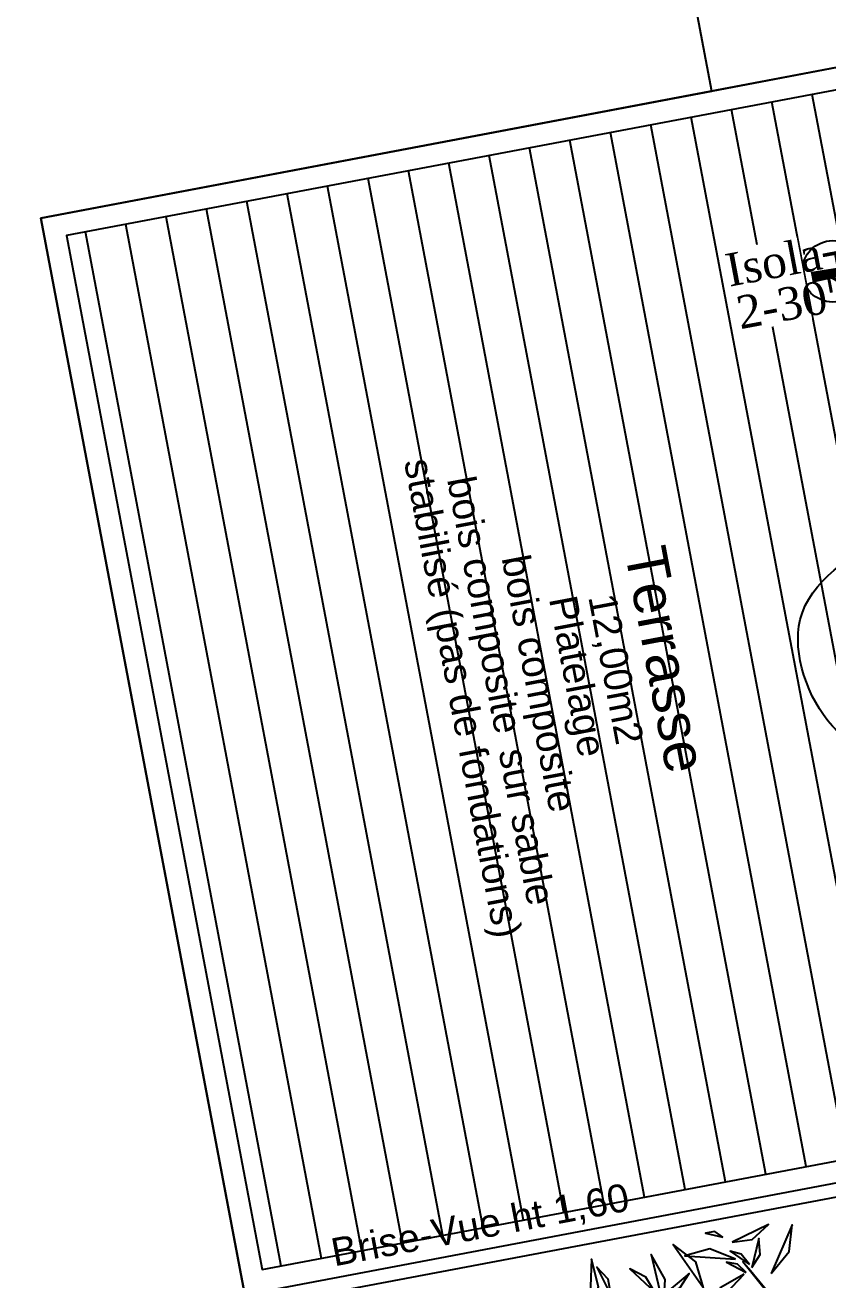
# Model space of a CAD drawing. Header units: centimetres. Extents: x 197412 to 267601, y -375791 to -305433.
# Drawn here: x 205833 to 208763, y -339044 to -334464 of the extents above; entities that cross this region are included whole.
import ezdxf

# ---------------------------------------------------------------- set-up
doc = ezdxf.new("R2010")
doc.units = ezdxf.units.CM
doc.layers.add('3-BAT C-Niveau 0', color=250, linetype='Continuous')
doc.layers.add('prlm-VMC', color=62, linetype='Continuous')
doc.layers.add('prlm-ELEC-CFO', color=1, linetype='Continuous', lineweight=25)
doc.styles.add('Helvetica', font='arial.ttf')
doc.styles.add('prlm-vmc', font='pala.ttf', dxfattribs={"height": 14})

# ---------------------------------------------------------------- blocks, each defined once
blk = doc.blocks.new('Groupe-257-1')
at = {"linetype": 'Continuous', "flags": 128}
blk.add_lwpolyline([(12630.86, -46731.82), (12624.49, -46727.66), (12614.21, -46725.66), (12578.11, -46736.88), (12577.9, -46736.7), (12597.35, -46730.66), (12597.63, -46728.95), (12591.94, -46721.14), (12597.8, -46729.05), (12597.64, -46730.55), (12614.16, -46725.12), (12624.56, -46726.79), (12626.78, -46728.17), (12612.34, -46711.47), (12588.4, -46707.58), (12612.34, -46711.28), (12601.15, -46697.26), (12603.25, -46699.67), (12612.98, -46711.48), (12629.26, -46729.09), (12628.75, -46729.28), (12626.78, -46728.17), (12631.09, -46730.76)], close=True, dxfattribs=at)
at = {"linetype": 'Continuous'}
for points in [[(12597.23, -46690.12, -212.86), (12604.5, -46689.06, -209.91), (12610.46, -46683.65, -208.14), (12610.46, -46683.65, -208.14), (12597.23, -46690.12, -212.86)], [(12597.23, -46690.12, -212.86), (12604.5, -46689.06, -209.91), (12610.46, -46683.65, -208.14), (12610.46, -46683.65, -208.14), (12597.23, -46690.12, -212.86)], [(12611.49, -46701.48, -223.66), (12618.04, -46693.46, -222.36), (12619.11, -46683.71, -219.58), (12619.11, -46683.71, -219.58), (12611.49, -46701.48, -223.66)], [(12593.84, -46688.29, -211.21), (12590.89, -46686.23, -209.03), (12587.5, -46686.81, -206.71), (12587.5, -46686.81, -206.71), (12593.84, -46688.29, -211.21)], [(12593.84, -46688.29, -211.21), (12590.89, -46686.23, -209.03), (12587.5, -46686.81, -206.71), (12587.5, -46686.81, -206.71), (12593.84, -46688.29, -211.21)], [(12604.35, -46699.31, -232.48), (12607.42, -46694.51, -232.45), (12606.95, -46688.74, -231.83), (12606.95, -46688.74, -231.83), (12604.35, -46699.31, -232.48)], [(12572.14, -46713.7, -223.19), (12572.71, -46703.69, -225.59), (12567.69, -46694.52, -225.79), (12567.69, -46694.52, -225.79), (12572.14, -46713.7, -223.19)], [(12572.14, -46713.7, -223.19), (12572.71, -46703.69, -225.59), (12567.69, -46694.52, -225.79), (12567.69, -46694.52, -225.79), (12572.14, -46713.7, -223.19)], [(12586.73, -46706.74, -215.07), (12584, -46697.22, -213.8), (12575.72, -46690.98, -214.42), (12575.72, -46690.98, -214.42), (12586.73, -46706.74, -215.07)], [(12598.4, -46696.22, -228.35), (12589.1, -46692.55, -229.1), (12579.89, -46695.08, -232.12), (12579.89, -46695.08, -232.12), (12598.4, -46696.22, -228.35)], [(12603.53, -46698.21, -232.75), (12600.47, -46694.47, -233.5), (12596.42, -46693.37, -235.42), (12596.42, -46693.37, -235.42), (12603.53, -46698.21, -232.75)], [(12545.17, -46716.28, -186.41), (12548.47, -46706.4, -187.61), (12545.9, -46696.3, -186.97), (12545.9, -46696.3, -186.97), (12545.17, -46716.28, -186.41)], [(12553.08, -46709.67, -174.84), (12551.94, -46703.54, -175.45), (12547.76, -46699.23, -176.76), (12547.76, -46699.23, -176.76), (12553.08, -46709.67, -174.84)], [(12602.33, -46701.18, -229.3), (12599.13, -46698.09, -228.25), (12595.19, -46697.39, -226.49), (12595.19, -46697.39, -226.49), (12602.33, -46701.18, -229.3)], [(12569.03, -46708.26, -215.73), (12565.68, -46702.79, -216.78), (12559.85, -46699.85, -215.22), (12559.85, -46699.85, -215.22), (12569.03, -46708.26, -215.73)], [(12569.03, -46708.26, -215.73), (12565.68, -46702.79, -216.78), (12559.85, -46699.85, -215.22), (12559.85, -46699.85, -215.22), (12569.03, -46708.26, -215.73)], [(12570.51, -46710.61, -214.21), (12578.18, -46706.65, -211.43), (12581.57, -46701.56, -206.15), (12581.57, -46701.56, -206.15), (12570.51, -46710.61, -214.21)], [(12601.6, -46701.72, -228.97), (12592.88, -46706.72, -227.8), (12588.36, -46715.72, -227.09), (12588.36, -46715.72, -227.09), (12601.6, -46701.72, -228.97)]]:
    blk.add_polyline3d(points, dxfattribs=at)
blk = doc.blocks.new('Groupe-261-1')
blk.add_blockref('Groupe-257-1', (0, 0))
blk = doc.blocks.new('Groupe-270-1')
at = {"linetype": 'Continuous'}
blk.add_circle((12633.89, -46335.74), 11.2, dxfattribs=at)
at = {"insert": (12639.87, -46326.28), "char_height": 10.087, "attachment_point": 1, "rotation": 280.7236, "line_spacing_factor": 0.834288, "style": 'Helvetica'}
blk.add_mtext('F2', dxfattribs=at)
blk = doc.blocks.new('xi.EA')
at = {"layer": 'prlm-VMC', "color": 0, "linetype": 'ByBlock', "lineweight": 5, "flags": 128}
blk.add_lwpolyline([(-6.17, -15), (6.17, -15), (0, 0)], close=True, dxfattribs=at)
at = {"layer": 'prlm-VMC', "color": 0, "linetype": 'ByBlock', "lineweight": -2, "flags": 128}
blk.add_lwpolyline([(0, -15, 1, 4, 0), (0, -63.63, 1, 1, 0)], format="xyseb", dxfattribs=at)
at = {"layer": 'prlm-VMC', "color": 0, "linetype": 'ByBlock', "lineweight": 5}
blk.add_solid([(0, 0), (6.17, -15), (-6.17, -15), (0, 0)], dxfattribs=at)

msp = doc.modelspace()

# ---------------------------------------------------------------- linework, layer by layer
at = {"layer": '3-BAT C-Niveau 0'}
for p, q in [((209420.9, -338490.8), (208706.2, -334716.8)), ((209126.1, -338546.6), (208411.4, -334772.6)), ((209273.5, -338518.7), (208558.8, -334744.7)), ((208978.7, -338574.5), (208264, -334800.5)), ((208684, -338630.3), (207969.3, -334856.3)), ((208831.4, -338602.4), (208116.6, -334828.4)), ((208389.2, -338686.1), (207674.5, -334912.2)), ((208536.6, -338658.2), (207821.9, -334884.3)), ((208241.8, -338714), (207527.1, -334940.1)), ((207947.1, -338769.9), (207232.4, -334995.9)), ((208094.4, -338741.9), (207379.7, -334968)), ((207652.3, -338825.7), (206937.6, -335051.7)), ((207799.7, -338797.8), (207085, -335023.8)), ((207504.9, -338853.6), (206790.2, -335079.6)), ((207210.2, -338909.4), (206495.5, -335135.5)), ((207357.5, -338881.5), (206642.8, -335107.5)), ((207062.8, -338937.3), (206348.1, -335163.4)), ((206768, -338993.1), (206053.3, -335219.2)), ((206915.4, -338965.2), (206200.7, -335191.3))]:
    msp.add_line(p, q, dxfattribs=at)
at = {"layer": '3-BAT C-Niveau 0', "flags": 128}
for points in [[(208031.5, -330396.2), (207540.2, -330489.3), (208338.6, -334705), (208829.8, -334612)], [(207542, -330488.9), (203622.4, -331225.6), (205157.2, -339368.3), (206634.2, -339092.5), (205891.1, -335168.5), (208339.4, -334704.8)], [(208838.7, -334610.3), (205891.1, -335168.5), (206635.3, -339098.6), (209582.9, -338540.4)], [(206635.3, -339098.6), (209582.9, -338540.4), (209592.4, -338590.4), (206644.8, -339148.6)]]:
    msp.add_lwpolyline(points, close=True, dxfattribs=at)
msp.add_lwpolyline([(208853.5, -334688.9), (205984.5, -335232.2), (206698.2, -339006.4), (209568.3, -338462.8)], dxfattribs=at)
at = {"layer": 'prlm-ELEC-CFO'}
msp.add_spline([(209626.7, -336316.7), (210023.7, -336241.5), (210153.6, -336609), (209840.8, -336925.6), (208779.5, -337022.6), (208662.1, -336634), (208996.4, -336310.5)], degree=3, dxfattribs=at)

# ---------------------------------------------------------------- block references
at = {"layer": '3-BAT C-Niveau 0', "xscale": 10, "yscale": 10, "zscale": 10}
for name in ['Groupe-261-1', 'Groupe-270-1']:
    msp.add_blockref(name, (82441.7, 127994.6), dxfattribs=at)

# ---------------------------------------------------------------- texts
at = {"layer": '3-BAT C-Niveau 0', "attachment_point": 2, "line_spacing_factor": 0.834288, "style": 'Helvetica'}
for s, insert, char_height, rotation in [('Terrasse\\P{\\H0.6752x;12,00m2}\\P{\\H0.6752x;Platelage \\Pbois composite}\\P{\\H0.6752x;bois composite} {\\H0.6752x;sur sable\\Pstabilisé (pas de fondations)}\\P\\P', (208247, -336765.3), 151.309, 280.7236), ('Brise-Vue ht 1,60', (207484.3, -338791.8), 102.169, 10.7236)]:
    msp.add_mtext(s, dxfattribs=dict(at, insert=insert, char_height=char_height, rotation=rotation))

# ---------------------------------------------------------------- next in the draw order: texts
at = {"layer": 'prlm-VMC', "insert": (208580.3, -335406.9), "char_height": 120, "width": 173.979, "attachment_point": 5, "rotation": 10.7236, "line_spacing_factor": 0.8, "style": 'prlm-vmc', "bg_fill": 3, "box_fill_scale": 1.1, "bg_fill_color": 256, "bg_fill_transparency": 0}
msp.add_mtext('Isola\\P2-30', dxfattribs=at)

# ---------------------------------------------------------------- next in the draw order: block references
at = {"layer": 'prlm-VMC', "xscale": 10, "yscale": 10, "zscale": 10, "rotation": 280.723601411416}
msp.add_blockref('xi.EA', (209329.3, -335266.3), dxfattribs=at)

doc.saveas('drawing.dxf')
